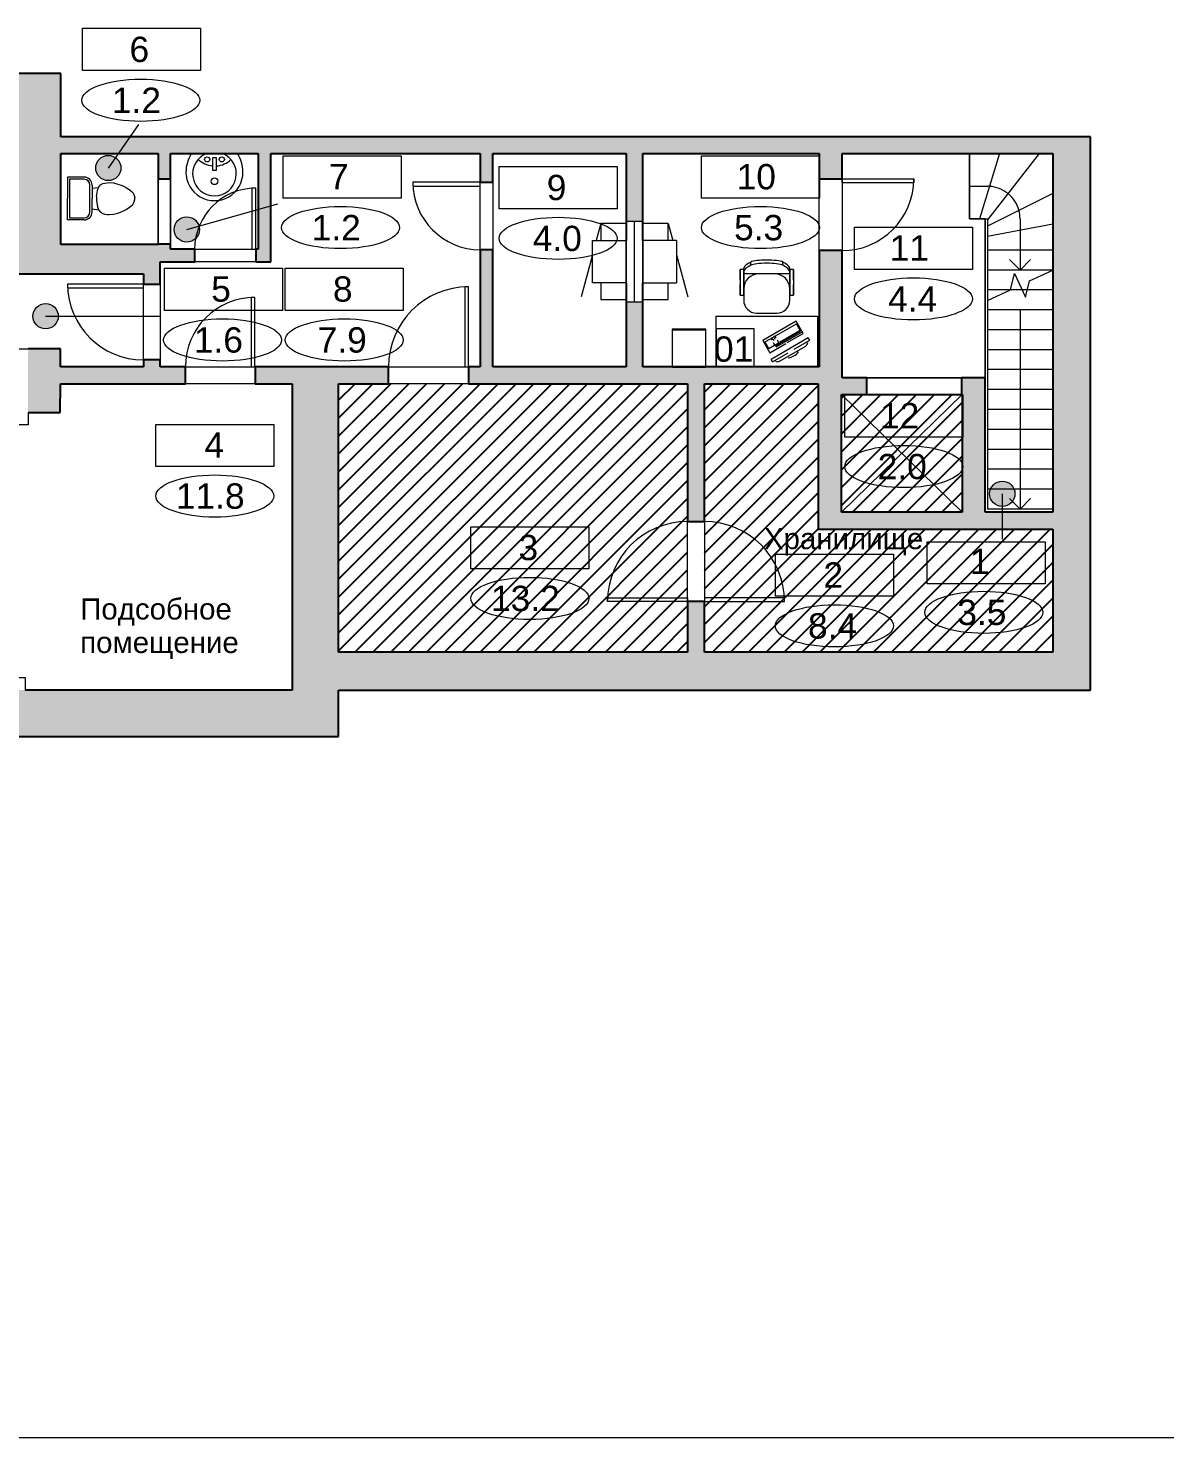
# Model space of a CAD drawing. Header units: metres. Extents: x 13252 to 55252, y 8993 to 38693.
# Drawn here: x 20769 to 34252, y 8993 to 25708 of the extents above; entities that cross this region are included whole.
import ezdxf

# ---------------------------------------------------------------- set-up
doc = ezdxf.new("R2010")
doc.units = ezdxf.units.M
doc.layers.add('BLOCKED', color=7, linetype='Continuous')
for name, color, linetype, lineweight in [('АР_Двери', 7, 'Continuous', 9), ('АР_Окна', 150, 'Continuous', 9), ('АР_Офисная мебель', 7, 'Continuous', 9), ('АР_Перекрытия', 7, 'Continuous', 9), ('АР_Полилинии', 7, 'Continuous', 9), ('АР_Стены', 7, 'Continuous', 25), ('ИС_Сантехника', 178, 'Continuous', 9), ('Марки помещений', 7, 'Continuous', 9), ('Основные надписи', 7, 'Continuous', 9)]:
    doc.layers.add(name, color=color, linetype=linetype, lineweight=lineweight)
doc.layers.add('АР_Стены_Заливка', color=252, linetype='Continuous', lineweight=9, true_color=0x939598)
doc.styles.add('Arial', font='arial.ttf', dxfattribs={"height": 300})
doc.styles.add('Arial_1', font='arial.ttf', dxfattribs={"height": 250})

# ---------------------------------------------------------------- blocks, each defined once
blk = doc.blocks.new('Окно_Касса_950 x 700')
at = {"layer": 'АР_Окна'}
for p, q in [((-250, 513), (250, 513)), ((-250, 113), (-250, 513)), ((-230, 513), (230, 513)), ((-230, 513), (230, 513)), ((250, 513), (250, 113)), ((475, 113), (-475, 113)), ((-475, 113), (-475, -87)), ((-475, 113), (475, 113)), ((-475, 13), (475, 13)), ((475, -87), (475, 113)), ((-475, -87), (475, -87)), ((475, -87), (-475, -87)), ((-250, -87), (-250, -487)), ((250, -487), (250, -87)), ((250, -487), (-250, -487)), ((230, -487), (-230, -487)), ((230, -487), (-230, -487))]:
    blk.add_line(p, q, dxfattribs=at)
blk = doc.blocks.new('Дверь-Маятниковая-Одинарная-Щитовая - 825 x 2050 мм-524063-ОФ_ЭтажM1_Экспорт_0_АР')
at = {"layer": 'АР_Двери'}
for p, q in [((412.5, 931.35), (367.5, 931.35)), ((367.5, 931.35), (367.5, 106.35)), ((412.5, 106.35), (412.5, 931.35)), ((367.5, 106.35), (412.5, 106.35))]:
    blk.add_line(p, q, dxfattribs=at)
blk.add_arc((412.5, 106.35), 825, 90, 180, dxfattribs=at)
blk = doc.blocks.new('Дверь-Маятниковая-Одинарная-Щитовая - 725 x 2025 мм-524531-ОФ_ЭтажM1_Экспорт_0_АР')
at = {"layer": 'АР_Двери'}
for p, q in [((362.5, 806.35), (317.5, 806.35)), ((317.5, 806.35), (317.5, 81.35)), ((362.5, 81.35), (362.5, 806.35)), ((317.5, 81.35), (362.5, 81.35))]:
    blk.add_line(p, q, dxfattribs=at)
blk.add_arc((362.5, 81.35), 725, 90, 180, dxfattribs=at)
blk = doc.blocks.new('Дверь-Маятниковая-Одинарная-Щитовая - 800 x 2050 мм-526346-ОФ_ЭтажM1_Экспорт_0_АР')
at = {"layer": 'АР_Двери'}
for p, q in [((400, 881.35), (355, 881.35)), ((355, 881.35), (355, 81.35)), ((400, 81.35), (400, 881.35)), ((355, 81.35), (400, 81.35))]:
    blk.add_line(p, q, dxfattribs=at)
blk.add_arc((400, 81.35), 800, 90, 180, dxfattribs=at)
blk = doc.blocks.new('Дверь-Маятниковая-Одинарная-Щитовая - 900 x 2050 мм-534100-ОФ_ЭтажM1_Экспорт_0_АР')
at = {"layer": 'АР_Двери'}
for p, q in [((450, 1006.35), (405, 1006.35)), ((405, 1006.35), (405, 106.35)), ((450, 106.35), (450, 1006.35)), ((405, 106.35), (450, 106.35))]:
    blk.add_line(p, q, dxfattribs=at)
blk.add_arc((450, 106.35), 900, 90, 180, dxfattribs=at)
blk = doc.blocks.new('Дверь-Маятниковая-Одинарная-Щитовая - 950 x 2100 мм-587043-ОФ_ЭтажM1_Экспорт_0_АР')
at = {"layer": 'АР_Двери'}
for p, q in [((475, 1056.35), (430, 1056.35)), ((430, 1056.35), (430, 106.35)), ((475, 106.35), (475, 1056.35)), ((430, 106.35), (475, 106.35))]:
    blk.add_line(p, q, dxfattribs=at)
blk.add_arc((475, 106.35), 950, 90, 180, dxfattribs=at)
blk = doc.blocks.new('Дверь-Маятниковая-Одинарная-Щитовая - 850 x 2100 мм-605255-ОФ_ЭтажM1_Экспорт_0_АР')
at = {"layer": 'АР_Двери'}
for p, q in [((380, -143.85), (425, -143.85)), ((380, -993.85), (380, -143.85)), ((425, -143.85), (425, -993.85)), ((425, -993.85), (380, -993.85))]:
    blk.add_line(p, q, dxfattribs=at)
blk.add_arc((425, -143.85), 850, 180, 270, dxfattribs=at)
blk = doc.blocks.new('Дверь-Маятниковая-Одинарная-Щитовая - 950 x 2100 мм-588354-ОФ_ЭтажM1_Экспорт_0_АР')
at = {"layer": 'АР_Двери'}
for p, q in [((475, 1006.35), (430, 1006.35)), ((430, 1006.35), (430, 56.35)), ((475, 56.35), (475, 1006.35)), ((430, 56.35), (475, 56.35))]:
    blk.add_line(p, q, dxfattribs=at)
blk.add_arc((475, 56.35), 950, 90, 180, dxfattribs=at)
blk = doc.blocks.new('Дверь-Маятниковая-Одинарная-Щитовая - 950 x 2100 мм-589309-ОФ_ЭтажM1_Экспорт_0_АР')
at = {"layer": 'АР_Двери'}
for p, q in [((430, -56.35), (475, -56.35)), ((430, -1006.35), (430, -56.35)), ((475, -56.35), (475, -1006.35)), ((475, -1006.35), (430, -1006.35))]:
    blk.add_line(p, q, dxfattribs=at)
blk.add_arc((475, -56.35), 950, 180, 270, dxfattribs=at)
blk = doc.blocks.new('Дверь-Проем - 1125 x 1500 мм-607934-ОФ_ЭтажM1_Экспорт_0_АР')
at = {"layer": 'АР_Двери'}
for p, q in [((554, 100), (-571, 100)), ((-571, 100), (-571, -100)), ((554, -100), (554, 100)), ((-571, -100), (554, -100))]:
    blk.add_line(p, q, dxfattribs=at)
blk = doc.blocks.new('Лифт - Условный-608984-ОФ_ЭтажM1_Экспорт_0_АР')
at = {"layer": 'АР_Перекрытия'}
for p, q in [((-716, 698), (716, 698)), ((716, 698), (-716, -697)), ((-716, 697), (716, -698)), ((716, 698), (716, -698)), ((716, -698), (-716, -698))]:
    blk.add_line(p, q, dxfattribs=at)
blk = doc.blocks.new('Дверь-Проем - 775 x 2150 мм-600555-ОФ_ЭтажM1_Экспорт_0_АР')
at = {"layer": 'АР_Двери'}
for p, q in [((379, 75), (-396, 75)), ((-396, 75), (-396, -75)), ((379, -75), (379, 75)), ((-396, -75), (379, -75))]:
    blk.add_line(p, q, dxfattribs=at)
blk = doc.blocks.new('Передаточный узел - 900 х 900-643556-ОФ_ЭтажM1_Экспорт_0_АР')
at = {"layer": 'АР_Двери'}
for p, q in [((48, 500), (544, 633)), ((-325, 400), (-124, 454)), ((-124, 400), (-325, 400)), ((-325, 400), (-325, 100)), ((575, 400), (376, 400)), ((575, 100), (575, 400)), ((-325, 100), (-124, 100)), ((376, 100), (575, 100)), ((-124, -100), (-325, -100)), ((-325, -100), (-325, -400)), ((575, -100), (376, -100)), ((575, -400), (575, -100)), ((-325, -400), (-124, -454)), ((-325, -400), (-124, -400)), ((48, -500), (544, -633)), ((376, -400), (575, -400))]:
    blk.add_line(p, q, dxfattribs=at)
blk = doc.blocks.new('Унитаз_Домашний')
at = {"layer": 'ИС_Сантехника'}
for p, q in [((-254, 495), (0, 495)), ((-254, 298), (-254, 495)), ((-229, 470), (-229, 298)), ((229, 470), (-229, 470)), ((254, 495), (0, 495)), ((229, 298), (229, 470)), ((254, 298), (254, 495)), ((-159, 229), (159, 229)), ((-158, 203), (0, 203)), ((-124, 203), (-132, 127)), ((158, 203), (0, 203)), ((124, 203), (132, 127)), ((-188, 25), (-191, 0)), ((-191, 0), (-186, -51)), ((-184, 51), (-188, 25)), ((-177, 76), (-184, 51)), ((-163, 102), (-177, 76)), ((-132, 127), (-163, 102)), ((-97, 140), (-132, 127)), ((-25, 152), (-97, 140)), ((25, 152), (-25, 152)), ((25, 152), (97, 140)), ((97, 140), (132, 127)), ((132, 127), (163, 102)), ((163, 102), (177, 76)), ((177, 76), (184, 51)), ((184, 51), (188, 25)), ((191, 0), (186, -51)), ((188, 25), (191, 0)), ((-186, -51), (-172, -102)), ((-172, -102), (-154, -152)), ((-154, -152), (-130, -203)), ((154, -152), (130, -203)), ((172, -102), (154, -152)), ((186, -51), (172, -102)), ((-130, -203), (-95, -254)), ((-95, -254), (-70, -279)), ((-70, -279), (-48, -292)), ((-48, -292), (-13, -305)), ((-13, -305), (13, -305)), ((48, -292), (13, -305)), ((70, -279), (48, -292)), ((95, -254), (70, -279)), ((130, -203), (95, -254))]:
    blk.add_line(p, q, dxfattribs=at)
for centre, radius, start, end in [((-158, 298), 95.5, 180, 270), ((-159, 298), 69.8, 180, 270), ((158, 298), 95.5, 270, 0), ((159, 298), 69.8, 270, 360)]:
    blk.add_arc(centre, radius, start, end, dxfattribs=at)
blk = doc.blocks.new('Раковина_Санузел_1')
at = {"layer": 'ИС_Сантехника'}
for p, q in [((102, 298), (102, 150)), ((148, 298), (102, 298)), ((148, 150), (148, 298)), ((-147, 100), (400, 100)), ((102, 150), (148, 150))]:
    blk.add_line(p, q, dxfattribs=at)
for centre, radius in [((125, 428), 40), ((38, 169), 30), ((212, 169), 30)]:
    blk.add_circle(centre, radius, dxfattribs=at)
for centre, radius, start, end in [((125, 320), 338, 360, 180), ((125, 342), 259, 90, 249.1768), ((125, 342), 259, 290.8232, 90), ((187, 320), 400, 180, 213.3407), ((123, -33), 280, 94.4121, 133.4003), ((123, -33), 280, 46.0055, 84.7894), ((48, 320), 415, 328.0211, 360)]:
    blk.add_arc(centre, radius, start, end, dxfattribs=at)
blk = doc.blocks.new('Помещение_1')
at = {"layer": 'Марки помещений'}
for p, q in [((-700, -250), (-700, 250)), ((-700, 250), (700, 250)), ((700, 250), (700, -250)), ((700, -250), (-700, -250))]:
    blk.add_line(p, q, dxfattribs=at)
at = {"flags": 1}
for tag, p in [('Площадь,_кв.м.', (0, 0.5)), ('Родительский_ключ', (0, 0.4)), ('Ключ', (0, 0.3)), ('Имя', (0, 0.2)), ('Номер', (0, 0.1))]:
    blk.add_attdef(tag, p, '', height=0.1, dxfattribs=at)
at = {"layer": 'BLOCKED', "flags": 1}
blk.add_attdef('Наименование_краткое', (0, 0), '', height=0.1, dxfattribs=at)
blk = doc.blocks.new('Марка_Помещение - 14 x 5-373575-ОФ_ЭтажM1_Экспорт_8_Марки')
at = {"layer": 'Марки помещений'}
blk.add_ellipse((0, -6), major_axis=(-7, 0), ratio=0.357143, dxfattribs=at)
blk = doc.blocks.new('Рамка - А3-600138-г_Рязань_ Вознесенская ул_ 60')
at = {"layer": 'Основные надписи'}
blk.add_line((228, -148.5), (-192, -148.5), dxfattribs=at)
blk = doc.blocks.new('Кресло_Офис_Черный')
at = {"layer": 'АР_Офисная мебель'}
for p, q in [((262, 282), (20, 282)), ((-132, 68), (-177, 68)), ((-177, 19), (-177, 68)), ((-177, 68), (-177, -57)), ((-177, 52), (-177, 19)), ((-177, -57), (-177, 52)), ((-177, -184), (-177, 19)), ((-132, 129), (-132, -6)), ((-132, 68), (-132, 19)), ((-132, -57), (-132, 68)), ((-132, 52), (-132, 19)), ((-132, -57), (-132, 52)), ((-132, 19), (-132, -184)), ((414, -6), (414, 129)), ((458, 68), (414, 68)), ((414, 68), (414, 19)), ((414, -57), (414, 68)), ((414, 52), (414, 19)), ((414, -57), (414, 52)), ((414, 19), (414, -184)), ((458, 19), (458, 68)), ((458, 68), (458, -57)), ((458, 52), (458, 19)), ((458, -57), (458, 52)), ((458, -184), (458, 19)), ((-177, -108), (-177, -57)), ((-177, -108), (-177, -234)), ((-177, -218), (-177, -108)), ((-132, -108), (-132, -57)), ((-132, -218), (-132, -108)), ((-132, -234), (-132, -108)), ((414, -108), (414, -57)), ((414, -234), (414, -108)), ((414, -218), (414, -108)), ((458, -108), (458, -57)), ((458, -108), (458, -234)), ((458, -218), (458, -108)), ((-177, -234), (-177, -184)), ((-177, -184), (-177, -218)), ((-177, -234), (-132, -234)), ((-132, -184), (-132, -218)), ((-132, -184), (-132, -234)), ((-132, -196), (-132, -214)), ((-132, -214), (-132, -251)), ((363, -187), (-81, -187)), ((-50, -287), (-50, -324)), ((46, -184), (236, -184)), ((331, -287), (331, -324)), ((414, -184), (414, -234)), ((414, -184), (414, -218)), ((414, -214), (414, -196)), ((414, -214), (414, -251)), ((414, -234), (458, -234)), ((458, -234), (458, -184)), ((458, -184), (458, -218))]:
    blk.add_line(p, q, dxfattribs=at)
for centre, radius, start, end in [((20, 129), 152, 90, 180), ((262, 129), 152, 360, 90), ((46, -6), 178, 180, 270), ((236, -6), 178, 270, 360)]:
    blk.add_arc(centre, radius, start, end, dxfattribs=at)
for centre, major_axis, start_param, end_param in [((-81, -196), (-50.8, 0), 4.712389, 6.283185), ((1390, -200), (1524, 0), 3.192802, 3.476251), ((1390, -237), (1524, 0), 3.192802, 3.476251), ((141, -275), (203, 0), 3.497014, 5.927764), ((141, -312), (203, 0), 3.497014, 5.927764), ((-1108, -200), (1524, 0), 5.948527, 6.231976), ((-1108, -237), (1524, 0), 5.948527, 6.231976), ((363, -196), (50.8, 0), 0, 1.570796)]:
    blk.add_ellipse(centre, major_axis=major_axis, ratio=0.173648, start_param=start_param, end_param=end_param, dxfattribs=at)
at = {"flags": 1}
for tag in ['Наименование', 'Ключ', 'Родительский_ключ', 'Помещение']:
    blk.add_attdef(tag, (0, 0), '', height=0.1, dxfattribs=at)
at = {"layer": 'BLOCKED', "flags": 1}
blk.add_attdef('Наименование_краткое', (0, 0), '', height=0.1, dxfattribs=at)
blk = doc.blocks.new('Стол_Рабочее место_1')
at = {"layer": 'АР_Офисная мебель'}
for p, q in [((-600, -600), (-600, 0)), ((-600, 0), (600, 0)), ((150, 0), (150, -450)), ((600, 0), (150, 0)), ((600, -450), (600, 0)), ((600, 0), (600, -600)), ((-493, -344), (-51, -89)), ((-150, -67), (-462, -247)), ((-68, -60), (-254, -167)), ((-104, -67), (-124, -61)), ((-68, -60), (-51, -89)), ((-324, -208), (-509, -315)), ((-509, -315), (-493, -344)), ((-480, -267), (-486, -287)), ((-241, -287), (-432, -397)), ((-411, -408), (-108, -233)), ((-99, -250), (-401, -424)), ((-398, -430), (-151, -287)), ((-349, -540), (47, -311)), ((-36, -168), (-226, -278)), ((-145, -284), (-96, -255)), ((-145, -284), (-126, -317)), ((-100, -323), (-91, -340)), ((-77, -288), (-96, -255)), ((-90, -252), (-24, -214)), ((-74, -330), (-84, -314)), ((-74, -330), (-58, -321)), ((-48, -337), (-58, -321)), ((23, -296), (-43, -334)), ((47, -311), (-36, -168)), ((23, -296), (-24, -214)), ((-432, -397), (-349, -540)), ((-398, -430), (-351, -512)), ((-103, -369), (-351, -512)), ((-107, -349), (-91, -340)), ((-107, -349), (-98, -366)), ((-48, -337), (-98, -366)), ((150, -450), (600, -450)), ((600, -600), (-600, -600))]:
    blk.add_line(p, q, dxfattribs=at)
for centre, start, end in [((-128, -105), 85.6272, 120), ((-440, -286), 120, 154.3728)]:
    blk.add_arc(centre, 44.3, start, end, dxfattribs=at)
blk.add_ellipse((-297, -173), major_axis=(86.6, 50), ratio=0.5, start_param=0.788731, end_param=2.352861, dxfattribs=at)
at = {"style": 'Arial'}
blk.add_attdef('Номер', (626, -61), '', height=300, rotation=180, dxfattribs=at)
at = {"flags": 1}
for tag in ['Наименование', 'Ключ', 'Родительский_ключ', 'Помещение']:
    blk.add_attdef(tag, (0, 0), '', height=0.1, dxfattribs=at)
at = {"layer": 'BLOCKED', "flags": 1}
blk.add_attdef('Наименование_краткое', (0, 0), '', height=0.1, dxfattribs=at)
blk = doc.blocks.new('Тумба_Дерево_1')
at = {"layer": 'АР_Офисная мебель'}
for p, q in [((200, 0), (-200, 0)), ((-200, 0), (-200, -450)), ((200, -450), (200, 0)), ((-200, -435), (-200, -450)), ((-200, -435), (200, -435)), ((-200, -450), (200, -450)), ((-200, -450), (200, -450)), ((200, -450), (200, -435))]:
    blk.add_line(p, q, dxfattribs=at)
at = {"flags": 1}
for tag in ['Наименование', 'Ключ', 'Родительский_ключ', 'Помещение']:
    blk.add_attdef(tag, (0, 0), '', height=0.1, dxfattribs=at)
at = {"layer": 'BLOCKED', "flags": 1}
blk.add_attdef('Наименование_краткое', (0, 0), '', height=0.1, dxfattribs=at)

msp = doc.modelspace()

# ---------------------------------------------------------------- hatches: boundary and pattern name
h = msp.add_hatch()
h.set_pattern_fill('FP_1', color=256, scale=100, style=0, pattern_type=2)
h.set_pattern_definition([(45, (20061.82, 19028.51), (-106.066, 106.066), [])])
h.paths.add_polyline_path([(32922, 18309), (32922, 19768), (30140, 19768), (30140, 21492), (28790, 21492), (28790, 18309)], flags=0)
h.paths.add_polyline_path([(28590, 18309), (28590, 21492), (24450, 21492), (24450, 18309)], flags=0)
h.paths.add_polyline_path([(31847, 19968), (31847, 21363), (30415, 21363), (30415, 19968)], flags=0)
at = {"layer": 'АР_Стены_Заливка'}
for points in [[(32922, 24221), (32922, 24421), (21155, 24421), (21155, 24221), (30425, 24221)], [(23649, 23087), (23649, 24221), (23499, 24221), (23499, 23087)], [(22136, 22794), (22136, 23144), (21155, 23144), (21155, 22794)], [(21150, 21152), (21151, 21905), (20769, 21906), (20768, 21152)], [(31847, 19968), (32122, 19968), (32122, 21563), (31847, 21563), (31847, 21239)], [(24450, 17859), (24450, 21492), (23900, 21492), (23900, 17859)], [(30140, 19968), (30415, 19968), (30415, 21492), (30140, 21492), (30140, 21239)], [(32922, 19768), (32922, 19968), (30140, 19968), (30140, 19768)]]:
    msp.add_hatch(color=256, dxfattribs=at).paths.add_polyline_path(points, flags=0)
h = msp.add_hatch(color=256, dxfattribs=at)
h.paths.add_polyline_path([(22309, 22937), (22459, 22937), (22459, 23146), (22309, 23146), (22309, 23144)], flags=0)
h.paths.add_polyline_path([(22459, 23921), (22459, 24221), (22309, 24221), (22309, 23921)], flags=0)
h = msp.add_hatch(color=256, dxfattribs=at)
h.paths.add_polyline_path([(26132, 21692), (26282, 21692), (26282, 23081), (26132, 23081)], flags=0)
h.paths.add_polyline_path([(26132, 23881), (26282, 23881), (26282, 24221), (26132, 24221)], flags=0)
h = msp.add_hatch(color=256, dxfattribs=at)
h.paths.add_polyline_path([(28061, 21692), (28061, 22465), (27861, 22465), (27861, 21692)], flags=0)
h.paths.add_polyline_path([(28061, 23415), (28061, 24221), (27861, 24221), (27861, 23415), (27905, 23415)], flags=0)
h = msp.add_hatch(color=256, dxfattribs=at)
h.paths.add_polyline_path([(30150, 21692), (30425, 21692), (30425, 23071), (30150, 23071)], flags=0)
h.paths.add_polyline_path([(30425, 23921), (30425, 24221), (30150, 24221), (30150, 23921)], flags=0)
h = msp.add_hatch(color=256, dxfattribs=at)
h.paths.add_polyline_path([(22336, 21692), (22336, 21774), (22136, 21774), (22136, 21692), (22175, 21692)], flags=0)
h.paths.add_polyline_path([(22175, 22674), (22336, 22674), (22336, 22937), (22309, 22937), (22309, 23144), (22136, 23144), (22136, 22674)], flags=0)
h = msp.add_hatch(color=256, dxfattribs=at)
h.paths.add_polyline_path([(23649, 22937), (23649, 23087), (23469, 23087), (23469, 22937)], flags=0)
h.paths.add_polyline_path([(22744, 22937), (22744, 23087), (22459, 23087), (22459, 22937)], flags=0)
h = msp.add_hatch(color=256, dxfattribs=at)
h.paths.add_polyline_path([(23460, 21492), (23900, 21492), (23900, 21692), (23460, 21692)], flags=0)
h.paths.add_polyline_path([(22635, 21492), (22635, 21692), (21151, 21692), (21151, 21492), (22175, 21492)], flags=0)
h = msp.add_hatch(color=256, dxfattribs=at)
h.paths.add_polyline_path([(29641, 21492), (30425, 21492), (30425, 21692), (25992, 21692), (25992, 21492), (28790, 21492)], flags=0)
h.paths.add_polyline_path([(25042, 21492), (25042, 21692), (23900, 21692), (23900, 21492), (24450, 21492)], flags=0)
h = msp.add_hatch(color=256, dxfattribs=at)
h.paths.add_polyline_path([(31847, 21363), (31847, 21563), (31841, 21563), (31841, 21363)], flags=0)
h.paths.add_polyline_path([(30415, 21363), (30716, 21363), (30716, 21563), (30425, 21563), (30425, 21492), (30415, 21492)], flags=0)
h = msp.add_hatch(color=256, dxfattribs=at)
h.paths.add_polyline_path([(28590, 18309), (28690, 18309), (28690, 18909), (28590, 18909)], flags=0)
h.paths.add_polyline_path([(28590, 19859), (28690, 19859), (28690, 21492), (28590, 21492), (28590, 21239)], flags=0)
h = msp.add_hatch(color=256, dxfattribs=at)
h.paths.add_polyline_path([(28690, 18309), (28790, 18309), (28790, 18909), (28690, 18909)], flags=0)
h.paths.add_polyline_path([(28690, 19859), (28790, 19859), (28790, 21492), (28690, 21492), (28690, 21239)], flags=0)
at = {"layer": 'Марки помещений'}
h = msp.add_hatch(color=256, dxfattribs=at)
edge = h.paths.add_edge_path(flags=0)
edge.add_arc((21720, 24050), 150, 0, 360)
h = msp.add_hatch(color=256, dxfattribs=at)
edge = h.paths.add_edge_path(flags=0)
edge.add_arc((22650, 23321), 150, 0, 360)
h = msp.add_hatch(color=256, dxfattribs=at)
edge = h.paths.add_edge_path(flags=0)
edge.add_arc((20976, 22292), 150, 0, 360)
h = msp.add_hatch(color=256, dxfattribs=at)
edge = h.paths.add_edge_path(flags=0)
edge.add_arc((32324, 20187), 150, 0, 360)

# ---------------------------------------------------------------- linework, layer by layer
at = {"layer": 'АР_Перекрытия'}
for p, q in [((21155, 25169), (20455, 25169)), ((21155, 24421), (21155, 25169)), ((33372, 24421), (21155, 24421)), ((33372, 17859), (33372, 24421)), ((31936, 24221), (31936, 23446)), ((31936, 24221), (32292, 24221)), ((32292, 24221), (32052, 23446)), ((32292, 24221), (32052, 23446)), ((32763, 24221), (32147, 23434)), ((32763, 24221), (32147, 23434)), ((32292, 24221), (32763, 24221)), ((32763, 24221), (32922, 24221)), ((32922, 24221), (32922, 23749)), ((31936, 23834), (32147, 23834)), ((32922, 23749), (32147, 23362)), ((32922, 23749), (32147, 23362)), ((32922, 23749), (32922, 23386)), ((31936, 23446), (32052, 23446)), ((32052, 23446), (32147, 23446)), ((32122, 21463), (32122, 23446)), ((32147, 23446), (32147, 23434)), ((32147, 23434), (32147, 23362)), ((32534, 23446), (32534, 23313)), ((32922, 23386), (32147, 23239)), ((32922, 23386), (32147, 23239)), ((32147, 23362), (32147, 23239)), ((32147, 23239), (32147, 23076)), ((32534, 23313), (32534, 23076)), ((32922, 23386), (32922, 23076)), ((32147, 23076), (32147, 22840)), ((32922, 23076), (32147, 23076)), ((32922, 23076), (32147, 23076)), ((32534, 23076), (32534, 22840)), ((32922, 23076), (32922, 22840)), ((32534, 22840), (32409, 22965)), ((32534, 22840), (32659, 22965)), ((32922, 22840), (32147, 22840)), ((32922, 22840), (32147, 22840)), ((32147, 22840), (32147, 22604)), ((32922, 22840), (32147, 22840)), ((32421, 22607), (32468, 22801)), ((32468, 22801), (32600, 22518)), ((32648, 22712), (32922, 22840)), ((32922, 22840), (32922, 20006)), ((32147, 22479), (32421, 22607)), ((32147, 22604), (32147, 22479)), ((32415, 22604), (32147, 22604)), ((32415, 22604), (32147, 22604)), ((32560, 22604), (32415, 22604)), ((32560, 22604), (32415, 22604)), ((32621, 22604), (32560, 22604)), ((32621, 22604), (32560, 22604)), ((32600, 22518), (32648, 22712)), ((32922, 22604), (32621, 22604)), ((32922, 22604), (32621, 22604)), ((32147, 22479), (32147, 20006)), ((32922, 22368), (32147, 22368)), ((32922, 22368), (32147, 22368)), ((32534, 22360), (32534, 20006)), ((32922, 22132), (32147, 22132)), ((32922, 22132), (32147, 22132)), ((32922, 21895), (32147, 21895)), ((32922, 21895), (32147, 21895)), ((32922, 21659), (32147, 21659)), ((32922, 21659), (32147, 21659)), ((32922, 21423), (32147, 21423)), ((32922, 21423), (32147, 21423)), ((32922, 21187), (32147, 21187)), ((32922, 21187), (32147, 21187)), ((32922, 20951), (32147, 20951)), ((32922, 20951), (32147, 20951)), ((32922, 20714), (32147, 20714)), ((32922, 20714), (32147, 20714)), ((32922, 20478), (32147, 20478)), ((32922, 20478), (32147, 20478)), ((32922, 20242), (32147, 20242)), ((32922, 20242), (32147, 20242)), ((32534, 20006), (32409, 20131)), ((32534, 20006), (32659, 20131)), ((32922, 20006), (32147, 20006)), ((24450, 17309), (24450, 17859)), ((24450, 17859), (33372, 17859)), ((20039, 17309), (24450, 17309))]:
    msp.add_line(p, q, dxfattribs=at)
for radius, start, end in [(387, 86.3013, 90), (387, 50.8121, 86.3013), (388, 15.3229, 50.8121), (387, 0, 15.3229)]:
    msp.add_arc((32147, 23446), radius, start, end, dxfattribs=at)
at = {"layer": 'АР_Полилинии', "flags": 128}
for points in [[(21155, 23407), (21155, 23144), (22136, 23144), (22309, 23144), (22309, 24221), (21155, 24221)], [(22336, 21692), (24175, 21692), (26132, 21692), (26132, 24221), (23649, 24221), (23649, 22937), (22336, 22937)], [(22459, 24221), (22459, 23144), (22459, 23087), (23499, 23087), (23499, 24221)], [(27861, 24221), (26282, 24221), (26282, 21692), (27861, 21692)], [(30150, 24221), (28061, 24221), (28061, 21692), (28640, 21692), (28740, 21692), (30150, 21692)], [(31936, 24221), (30425, 24221), (30425, 21563), (32122, 21563), (32122, 23446), (31936, 23446)], [(32922, 24221), (31936, 24221), (31936, 23446), (32122, 23446), (32122, 21616), (32122, 21463), (32122, 19968), (32922, 19968)], [(21151, 21692), (22136, 21692), (22136, 22794), (20520, 22794), (20519, 21906), (21151, 21905)], [(20589, 18257), (20589, 18009), (20732, 18009), (20732, 17859), (23900, 17859), (23900, 18084), (23900, 21492), (22236, 21492), (21151, 21492), (21150, 21152), (20768, 21152), (20768, 21004), (20589, 21004)], [(28590, 21492), (27961, 21492), (26207, 21492), (24450, 21492), (24450, 18309), (28590, 18309)], [(30140, 21492), (28790, 21492), (28790, 18309), (32922, 18309), (32922, 19768), (31985, 19768), (30140, 19768), (30140, 21463)], [(30415, 19968), (31847, 19968), (31847, 21363), (30441, 21363), (30415, 21363)]]:
    msp.add_lwpolyline(points, close=True, dxfattribs=at)
at = {"layer": 'АР_Стены'}
for p, q in [((21155, 25169), (20455, 25169)), ((21155, 24421), (21155, 25169)), ((32922, 24421), (21155, 24421)), ((33372, 24421), (32922, 24421)), ((33372, 18309), (33372, 24421)), ((21155, 23144), (21155, 24221)), ((21155, 24221), (22309, 24221)), ((22309, 24221), (22309, 23921)), ((22459, 23921), (22459, 24221)), ((22459, 24221), (23499, 24221)), ((23499, 24221), (23499, 23087)), ((23649, 24221), (26132, 24221)), ((23649, 23087), (23649, 24221)), ((26132, 24221), (26132, 23881)), ((26282, 24221), (27861, 24221)), ((26282, 23881), (26282, 24221)), ((27861, 24221), (27861, 23190)), ((28061, 24221), (30150, 24221)), ((28061, 23190), (28061, 24221)), ((30150, 24221), (30150, 23921)), ((30425, 24221), (32922, 24221)), ((30425, 23921), (30425, 24221)), ((32922, 24221), (32922, 19968)), ((22309, 23921), (22459, 23921)), ((30150, 23921), (30425, 23921)), ((26132, 23881), (26282, 23881)), ((22136, 23144), (21155, 23144)), ((22309, 23144), (22136, 23144)), ((22309, 23146), (22309, 23144)), ((22459, 23146), (22309, 23146)), ((22459, 23087), (22459, 23146)), ((22744, 23087), (22459, 23087)), ((22744, 22937), (22744, 23087)), ((23499, 23087), (23469, 23087)), ((23469, 23087), (23469, 22937)), ((23649, 22937), (23649, 23087)), ((26282, 23081), (26132, 23081)), ((26132, 23081), (26132, 21692)), ((26282, 21692), (26282, 23081)), ((30425, 23071), (30150, 23071)), ((30150, 23071), (30150, 21692)), ((30425, 21692), (30425, 23071)), ((22336, 22937), (22459, 22937)), ((22336, 22674), (22336, 22937)), ((22459, 22937), (22744, 22937)), ((23469, 22937), (23649, 22937)), ((20520, 22794), (21155, 22794)), ((21155, 22794), (22136, 22794)), ((22136, 22794), (22136, 22674)), ((22136, 22674), (22336, 22674)), ((27861, 22690), (27861, 21692)), ((28061, 21692), (28061, 22690)), ((21151, 21905), (20769, 21906)), ((21151, 21692), (21151, 21905)), ((22336, 21774), (22136, 21774)), ((22136, 21774), (22136, 21692)), ((22336, 21692), (22336, 21774)), ((22136, 21692), (21151, 21692)), ((22635, 21692), (22336, 21692)), ((22635, 21492), (22635, 21692)), ((23900, 21692), (23460, 21692)), ((23460, 21692), (23460, 21492)), ((25042, 21692), (23900, 21692)), ((25042, 21492), (25042, 21692)), ((26132, 21692), (25992, 21692)), ((25992, 21692), (25992, 21492)), ((27861, 21692), (26282, 21692)), ((30150, 21692), (28061, 21692)), ((30425, 21563), (30425, 21692)), ((30716, 21563), (30425, 21563)), ((30716, 21363), (30716, 21563)), ((31847, 21563), (31841, 21563)), ((31841, 21563), (31841, 21363)), ((32122, 21563), (31847, 21563)), ((32122, 19968), (32122, 21563)), ((21150, 21152), (21151, 21492)), ((21151, 21492), (22635, 21492)), ((23460, 21492), (23900, 21492)), ((23900, 21492), (23900, 17859)), ((24450, 21492), (25042, 21492)), ((24450, 18309), (24450, 21492)), ((25992, 21492), (28590, 21492)), ((28590, 21492), (28590, 19859)), ((28790, 21492), (30140, 21492)), ((28790, 19859), (28790, 21492)), ((30140, 21492), (30140, 19968)), ((30415, 19968), (30415, 21363)), ((30415, 21363), (30716, 21363)), ((31841, 21363), (31847, 21363)), ((31847, 21363), (31847, 19968)), ((20768, 21152), (21150, 21152)), ((30140, 19968), (30140, 19768)), ((31847, 19968), (30415, 19968)), ((32922, 19968), (32122, 19968)), ((28590, 19859), (28690, 19859)), ((28690, 19859), (28790, 19859)), ((30140, 19768), (32922, 19768)), ((32922, 19768), (32922, 18309)), ((28590, 18909), (28590, 18309)), ((28690, 18909), (28590, 18909)), ((28790, 18909), (28690, 18909)), ((28790, 18309), (28790, 18909)), ((28590, 18309), (24450, 18309)), ((32922, 18309), (28790, 18309)), ((33372, 17859), (33372, 18309)), ((23900, 17859), (20732, 17859)), ((24450, 17309), (24450, 17859)), ((24450, 17859), (33372, 17859)), ((20589, 17309), (24450, 17309))]:
    msp.add_line(p, q, dxfattribs=at)
at = {"layer": 'АР_Стены_Заливка'}
for p, q in [((28590, 21492), (24450, 21492)), ((24450, 21492), (24450, 18309)), ((28590, 18309), (28590, 21492)), ((30140, 21492), (28790, 21492)), ((28790, 21492), (28790, 18309)), ((30140, 19768), (30140, 21492)), ((31847, 21363), (30415, 21363)), ((30415, 21363), (30415, 19968)), ((31847, 19968), (31847, 21363)), ((30415, 19968), (31847, 19968)), ((32922, 19768), (30140, 19768)), ((32922, 18309), (32922, 19768)), ((24450, 18309), (28590, 18309)), ((28790, 18309), (32922, 18309))]:
    msp.add_line(p, q, dxfattribs=at)
at = {"layer": 'АР_Стены_Заливка', "linetype": 'Continuous'}
for points in [[(20455, 25169), (21155, 22794), (20455, 25169), (20455, 22794)], [(20455, 25169), (21155, 25169), (20455, 25169), (21155, 22794)], [(32922, 24421), (33372, 19768), (32922, 24421), (32922, 19768)], [(32922, 24421), (33372, 24421), (32922, 24421), (33372, 19768)], [(32922, 19768), (33372, 18309), (32922, 19768), (32922, 18309)], [(32922, 19768), (33372, 19768), (32922, 19768), (33372, 18309)], [(24450, 18309), (33372, 17859), (24450, 18309), (24450, 17859)], [(24450, 18309), (33372, 18309), (24450, 18309), (33372, 17859)], [(20589, 17859), (24450, 17309), (20589, 17859), (20589, 17309)], [(20589, 17859), (24450, 17859), (20589, 17859), (24450, 17309)]]:
    msp.add_solid(points, dxfattribs=at)
at = {"layer": 'Марки помещений'}
for p, q in [((21720, 24050), (22083, 24565)), ((22650, 23321), (23731, 23624)), ((20976, 22292), (22333, 22292)), ((32324, 20187), (32324, 19647))]:
    msp.add_line(p, q, dxfattribs=at)
for centre in [(21720, 24050), (22650, 23321), (20976, 22292), (32324, 20187)]:
    msp.add_circle(centre, 150, dxfattribs=at)

# ---------------------------------------------------------------- block references
at = {"layer": 'АР_Двери'}
for name, p, rotation in [('Дверь-Проем - 775 x 2150 мм-600555-ОФ_ЭтажM1_Экспорт_0_АР', (22384, 23542), 89.99999999999991), ('Дверь-Маятниковая-Одинарная-Щитовая - 850 x 2100 мм-605255-ОФ_ЭтажM1_Экспорт_0_АР', (30281, 23496), 89.99999999999991), ('Дверь-Маятниковая-Одинарная-Щитовая - 800 x 2050 мм-526346-ОФ_ЭтажM1_Экспорт_0_АР', (26213, 23481), 89.99999999999991), ('Передаточный узел - 900 х 900-643556-ОФ_ЭтажM1_Экспорт_0_АР', (27961, 23067), 269.9999999999999), ('Дверь-Маятниковая-Одинарная-Щитовая - 900 x 2050 мм-534100-ОФ_ЭтажM1_Экспорт_0_АР', (22242, 22224), 89.99999999999991), ('Дверь-Проем - 1125 x 1500 мм-607934-ОФ_ЭтажM1_Экспорт_0_АР', (31270, 21463), 180), ('Дверь-Маятниковая-Одинарная-Щитовая - 950 x 2100 мм-589309-ОФ_ЭтажM1_Экспорт_0_АР', (28647, 19384), 269.9999999999999), ('Дверь-Маятниковая-Одинарная-Щитовая - 950 x 2100 мм-588354-ОФ_ЭтажM1_Экспорт_0_АР', (28734, 19384), 269.9999999999999)]:
    msp.add_blockref(name, p, dxfattribs=dict(at, rotation=rotation))
for name, p in [('Дверь-Маятниковая-Одинарная-Щитовая - 725 x 2025 мм-524531-ОФ_ЭтажM1_Экспорт_0_АР', (23106, 23005)), ('Дверь-Маятниковая-Одинарная-Щитовая - 950 x 2100 мм-587043-ОФ_ЭтажM1_Экспорт_0_АР', (25517, 21585)), ('Дверь-Маятниковая-Одинарная-Щитовая - 825 x 2050 мм-524063-ОФ_ЭтажM1_Экспорт_0_АР', (23047, 21585))]:
    msp.add_blockref(name, p, dxfattribs=at)
at = {"layer": 'АР_Окна', "rotation": 89.99999999999991}
msp.add_blockref('Окно_Касса_950 x 700', (27974, 22940), dxfattribs=at)
at = {"layer": 'АР_Офисная мебель'}
for name, p, rotation in [('Кресло_Офис_Черный', (29671, 22611), 180), ('Тумба_Дерево_1', (28606, 21690), 179.9612674806847)]:
    msp.add_blockref(name, p, dxfattribs=dict(at, rotation=rotation))
at = {"layer": 'АР_Офисная мебель', "rotation": 180}
msp.add_blockref('Стол_Рабочее место_1', (29530, 21692), dxfattribs=at).add_auto_attribs({'Номер': '01'})
at = {"layer": 'АР_Перекрытия'}
msp.add_blockref('Лифт - Условный-608984-ОФ_ЭтажM1_Экспорт_0_АР', (31131, 20666), dxfattribs=at)
at = {"layer": 'ИС_Сантехника'}
for name, p, rotation in [('Раковина_Санузел_1', (23104, 24321), 180), ('Унитаз_Домашний', (21730, 23688), 89.99999999999991)]:
    msp.add_blockref(name, p, dxfattribs=dict(at, rotation=rotation))
at = {"layer": 'Марки помещений'}
ref = msp.add_blockref('Марка_Помещение - 14 x 5-373575-ОФ_ЭтажM1_Экспорт_8_Марки', (22104, 25453), dxfattribs=dict(at, xscale=100, yscale=100, zscale=100))
ref.add_attrib('Площадь', '1.2', (21762, 24703), dxfattribs={"layer": '0', "height": 300, "style": 'Arial'})
ref.add_attrib('Номер', '6', (21971, 25307), dxfattribs={"layer": '0', "height": 300, "style": 'Arial'})
for p in [(22113, 25458), (24495, 23944), (29455, 23944), (27055, 23816), (31270, 23098), (23087, 22611), (24518, 22611), (31155, 21110), (22982, 20760), (26720, 19546), (32133, 19368), (30332, 19221)]:
    msp.add_blockref('Помещение_1', p, dxfattribs=at)
ref = msp.add_blockref('Марка_Помещение - 14 x 5-373575-ОФ_ЭтажM1_Экспорт_8_Марки', (24474, 23944), dxfattribs=dict(at, xscale=100, yscale=100, zscale=100))
ref.add_attrib('Площадь', '1.2', (24132, 23193), dxfattribs={"layer": '0', "height": 300, "style": 'Arial'})
ref.add_attrib('Номер', '7', (24337, 23797), dxfattribs={"layer": '0', "height": 300, "style": 'Arial'})
ref = msp.add_blockref('Марка_Помещение - 14 x 5-373575-ОФ_ЭтажM1_Экспорт_8_Марки', (29455, 23944), dxfattribs=dict(at, xscale=100, yscale=100, zscale=100))
ref.add_attrib('Площадь', '5.3', (29142, 23193), dxfattribs={"layer": '0', "height": 300, "style": 'Arial'})
ref.add_attrib('Номер', '10', (29173, 23797), dxfattribs={"layer": '0', "height": 300, "style": 'Arial'})
ref = msp.add_blockref('Марка_Помещение - 14 x 5-373575-ОФ_ЭтажM1_Экспорт_8_Марки', (27055, 23816), dxfattribs=dict(at, xscale=100, yscale=100, zscale=100))
ref.add_attrib('UNKNOWN0', '4.0', (26754, 23065), dxfattribs={"layer": '0', "height": 300, "style": 'Arial'})
ref.add_attrib('Номер', '9', (26920, 23669), dxfattribs={"layer": '0', "height": 300, "style": 'Arial'})
ref = msp.add_blockref('Марка_Помещение - 14 x 5-373575-ОФ_ЭтажM1_Экспорт_8_Марки', (31270, 23098), dxfattribs=dict(at, xscale=100, yscale=100, zscale=100))
ref.add_attrib('Площадь', '4.4', (30969, 22348), dxfattribs={"layer": '0', "height": 300, "style": 'Arial'})
ref.add_attrib('Номер', '11', (30988, 22952), dxfattribs={"layer": '0', "height": 300, "style": 'Arial'})
ref = msp.add_blockref('Марка_Помещение - 14 x 5-373575-ОФ_ЭтажM1_Экспорт_8_Марки', (23075, 22611), dxfattribs=dict(at, xscale=100, yscale=100, zscale=100))
ref.add_attrib('Площадь', '1.6', (22734, 21861), dxfattribs={"layer": '0', "height": 300, "style": 'Arial'})
ref.add_attrib('Номер', '5', (22940, 22465), dxfattribs={"layer": '0', "height": 300, "style": 'Arial'})
ref = msp.add_blockref('Марка_Помещение - 14 x 5-373575-ОФ_ЭтажM1_Экспорт_8_Марки', (24518, 22611), dxfattribs=dict(at, xscale=100, yscale=100, zscale=100))
ref.add_attrib('Площадь', '7.9', (24203, 21861), dxfattribs={"layer": '0', "height": 300, "style": 'Arial'})
ref.add_attrib('Номер', '8', (24384, 22465), dxfattribs={"layer": '0', "height": 300, "style": 'Arial'})
ref = msp.add_blockref('Марка_Помещение - 14 x 5-373575-ОФ_ЭтажM1_Экспорт_8_Марки', (31155, 21110), dxfattribs=dict(at, xscale=100, yscale=100, zscale=100))
ref.add_attrib('UNKNOWN0', '2.0', (30846, 20360), dxfattribs={"layer": '0', "height": 300, "style": 'Arial'})
ref.add_attrib('Номер', '12', (30873, 20964), dxfattribs={"layer": '0', "height": 300, "style": 'Arial'})
ref = msp.add_blockref('Марка_Помещение - 14 x 5-373575-ОФ_ЭтажM1_Экспорт_8_Марки', (22982, 20760), dxfattribs=dict(at, xscale=100, yscale=100, zscale=100))
ref.add_attrib('Площадь', '11.8', (22521, 20010), dxfattribs={"layer": '0', "height": 300, "style": 'Arial'})
ref.add_attrib('Номер', '4', (22859, 20614), dxfattribs={"layer": '0', "height": 300, "style": 'Arial'})
ref = msp.add_blockref('Марка_Помещение - 14 x 5-373575-ОФ_ЭтажM1_Экспорт_8_Марки', (26720, 19546), dxfattribs=dict(at, xscale=100, yscale=100, zscale=100))
ref.add_attrib('Площадь', '13.2', (26259, 18796), dxfattribs={"layer": '0', "height": 300, "style": 'Arial'})
ref.add_attrib('Номер', '3', (26585, 19400), dxfattribs={"layer": '0', "height": 300, "style": 'Arial'})
ref = msp.add_blockref('Марка_Помещение - 14 x 5-373575-ОФ_ЭтажM1_Экспорт_8_Марки', (32104, 19381), dxfattribs=dict(at, xscale=100, yscale=100, zscale=100))
ref.add_attrib('Площадь', '3.5', (31790, 18631), dxfattribs={"layer": '0', "height": 300, "style": 'Arial'})
ref.add_attrib('Номер', '1', (31941, 19235), dxfattribs={"layer": '0', "height": 300, "style": 'Arial'})
ref = msp.add_blockref('Марка_Помещение - 14 x 5-373575-ОФ_ЭтажM1_Экспорт_8_Марки', (30332, 19221), dxfattribs=dict(at, xscale=100, yscale=100, zscale=100))
ref.add_attrib('Площадь', '8.4', (30019, 18470), dxfattribs={"layer": '0', "height": 300, "style": 'Arial'})
ref.add_attrib('Номер', '2', (30202, 19074), dxfattribs={"layer": '0', "height": 300, "style": 'Arial'})
at = {"layer": 'Основные надписи', "xscale": 100, "yscale": 100, "zscale": 100}
msp.add_blockref('Рамка - А3-600138-г_Рязань_ Вознесенская ул_ 60', (32452, 23843), dxfattribs=at)

# ---------------------------------------------------------------- texts
at = {"layer": 'Марки помещений', "char_height": 250, "attachment_point": 1, "style": 'Arial_1'}
for s, insert, width in [('Хранилище', (29496, 19780), 2260.76), ('Подсобное', (21386, 18946), 2164.56), ('помещение', (21386, 18549), 2252.74)]:
    msp.add_mtext(s, dxfattribs=dict(at, insert=insert, width=width))

doc.saveas('drawing.dxf')
